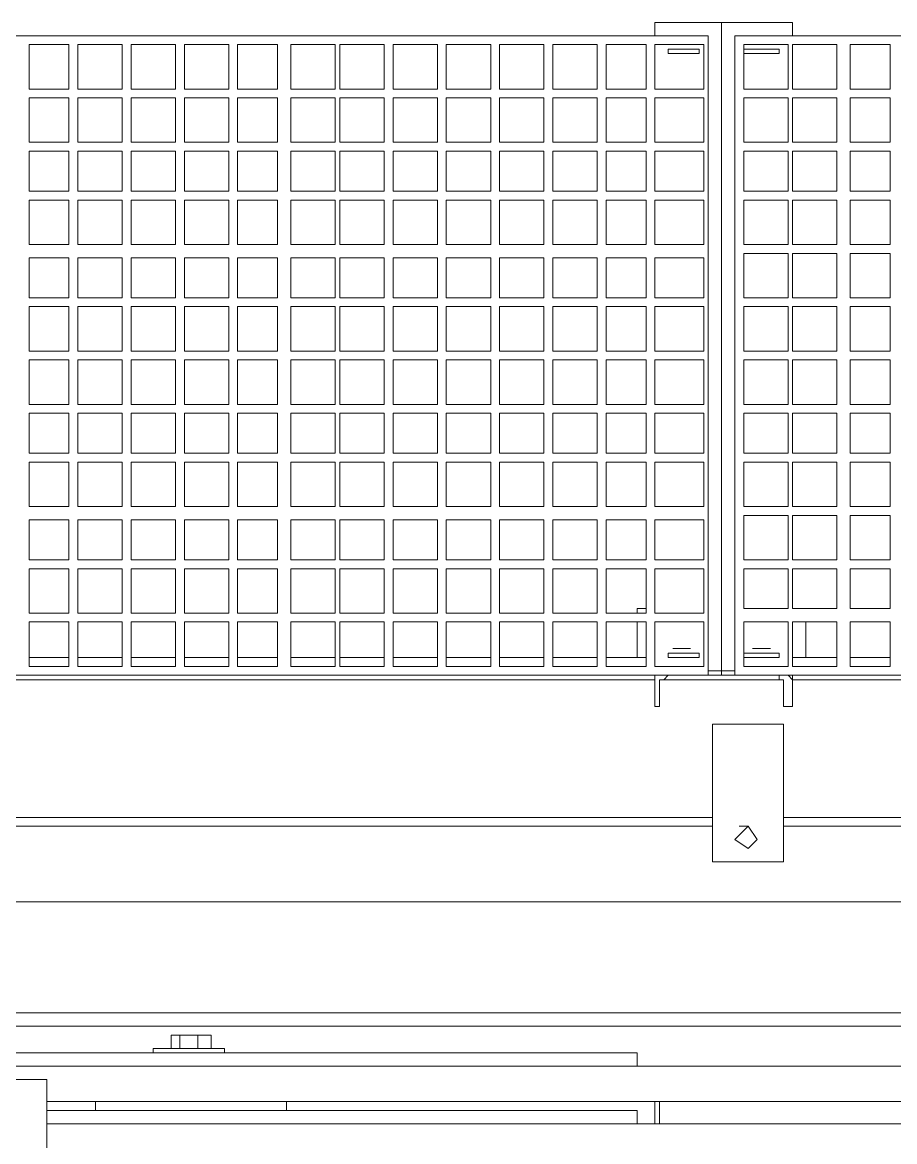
# Model space of a CAD drawing. Header units: metres. Extents: x -19121 to 152404, y -12107 to 46241.
# Drawn here: x 4011.9 to 4075.2, y 650.3 to 731.5 of the extents above; entities that cross this region are included whole.
import ezdxf

# ---------------------------------------------------------------- set-up
doc = ezdxf.new("R2010")
doc.units = ezdxf.units.M
doc.header["$LTSCALE"] = 50
doc.header["$MEASUREMENT"] = 0
doc.layers.get('0').update_dxf_attribs({"color": 9, "lineweight": 9})
doc.layers.add('32-ekipman', color=9, linetype='Continuous', lineweight=9)

# ---------------------------------------------------------------- blocks, each defined once
blk = doc.blocks.new('h')
for points in [[(181809.601, -16330.194), (181809.601, -16285.413)], [(181809.601, -16329.55), (181686.856, -16329.55)], [(181765.142, -16329.55), (181765.142, -16331.161)], [(181765.465, -16329.55), (181765.465, -16331.161)], [(181766.753, -16329.55), (181766.753, -16330.517)], [(181800.903, -16330.517), (181766.753, -16330.517)], [(181792.204, -16330.517), (181792.204, -16331.161)], [(181806.058, -16330.517), (181799.292, -16330.517)], [(181809.601, -16330.517), (181806.058, -16330.517)], [(181806.058, -16330.517), (181806.058, -16331.161)], [(181809.601, -16332.772), (181809.601, -16330.194)], [(181809.601, -16331.161), (181692.655, -16331.161)], [(181806.058, -16331.161), (181792.204, -16331.161)], [(181797.359, -16331.161), (181797.359, -16331.161)], [(181800.903, -16331.161), (181800.903, -16331.161)], [(181809.601, -16332.772), (181855.671, -16332.772)], [(181901.097, -16333.738), (181686.856, -16333.738)], [(181766.753, -16333.738), (181766.753, -16334.705)], [(181831.509, -16334.705), (181766.753, -16334.705)], [(181796.715, -16335.027), (181796.715, -16334.705)], [(181796.715, -16335.027), (181801.869, -16335.027)], [(181800.581, -16335.027), (181797.681, -16335.027)], [(181797.681, -16335.027), (181797.681, -16335.993)], [(181798.003, -16335.027), (181800.259, -16335.027)], [(181798.648, -16335.027), (181798.648, -16335.993)], [(181799.936, -16335.027), (181799.936, -16335.993)], [(181800.581, -16335.027), (181800.581, -16335.993)], [(181801.869, -16335.027), (181801.869, -16334.705)], [(181797.681, -16335.993), (181798.003, -16335.993)], [(181798.648, -16335.993), (181797.681, -16335.993)], [(181800.259, -16335.993), (181798.003, -16335.993)], [(181799.936, -16335.993), (181798.648, -16335.993)], [(181800.581, -16335.993), (181799.936, -16335.993)], [(181800.581, -16335.993), (181800.259, -16335.993)], [(181892.72, -16336.638), (181698.776, -16336.638)], [(181892.72, -16337.604), (181698.776, -16337.604)], [(181693.944, -16345.658), (181894.009, -16345.658)], [(181761.276, -16348.558), (181756.122, -16348.558)], [(181756.122, -16348.558), (181756.122, -16358.545)], [(181761.276, -16358.545), (181761.276, -16348.558)], [(181759.666, -16350.169), (181758.699, -16349.524), (181758.055, -16350.169), (181758.699, -16351.135), (181759.666, -16350.169)], [(181693.944, -16351.135), (181756.122, -16351.135)], [(181758.699, -16351.135), (181759.343, -16351.135)], [(181761.276, -16351.135), (181846.651, -16351.135)], [(181686.534, -16351.78), (181756.122, -16351.78)], [(181761.276, -16351.78), (181846.651, -16351.78)], [(181756.122, -16358.545), (181761.276, -16358.545)], [(181755.477, -16359.834), (181756.122, -16359.834)], [(181755.477, -16362.089), (181755.477, -16359.834)], [(181756.122, -16361.767), (181756.122, -16359.834)], [(181765.142, -16359.834), (181765.465, -16359.834)], [(181765.142, -16361.767), (181765.142, -16359.834)], [(181765.465, -16362.089), (181765.465, -16359.834)], [(181759.666, -16362.089), (181694.266, -16362.089)], [(181755.477, -16361.767), (181698.132, -16361.767)], [(181755.477, -16361.767), (181755.8, -16362.089)], [(181764.82, -16361.767), (181756.122, -16361.767)], [(181756.122, -16361.767), (181756.122, -16361.767), (181756.444, -16361.767), (181756.444, -16362.089), (181756.766, -16362.089)], [(181760.632, -16362.089), (181756.766, -16362.089)], [(181759.666, -16408.481), (181759.666, -16362.089)], [(181760.632, -16362.089), (181764.498, -16362.089)], [(181760.632, -16409.447), (181760.632, -16362.089)], [(181760.632, -16409.447), (181760.632, -16362.089)], [(181823.455, -16362.089), (181761.599, -16362.089)], [(181761.599, -16362.089), (181761.599, -16408.481)], [(181765.142, -16361.767), (181765.142, -16361.767), (181764.82, -16361.767), (181764.498, -16362.089)], [(181818.944, -16361.767), (181765.465, -16361.767)], [(181765.465, -16361.767), (181765.465, -16362.089)], [(181751.289, -16362.733), (181748.39, -16362.733)], [(181748.39, -16362.733), (181748.39, -16365.955)], [(181751.289, -16365.955), (181751.289, -16362.733)], [(181755.477, -16362.733), (181752.256, -16362.733)], [(181752.256, -16362.733), (181752.256, -16365.955)], [(181755.477, -16365.955), (181755.477, -16362.733)], [(181759.021, -16362.733), (181755.8, -16362.733)], [(181755.8, -16362.733), (181755.8, -16365.955)], [(181759.021, -16365.955), (181759.021, -16362.733)], [(181761.599, -16362.411), (181759.666, -16362.411)], [(181765.465, -16362.733), (181761.921, -16362.733)], [(181761.921, -16362.733), (181761.921, -16365.955)], [(181765.465, -16365.955), (181765.465, -16362.733)], [(181769.008, -16362.733), (181766.109, -16362.733)], [(181766.109, -16362.733), (181766.109, -16365.955)], [(181769.008, -16365.955), (181769.008, -16362.733)], [(181772.874, -16362.733), (181769.653, -16362.733)], [(181769.653, -16362.733), (181769.653, -16365.955)], [(181772.874, -16365.955), (181772.874, -16362.733)], [(181776.74, -16362.733), (181773.519, -16362.733)], [(181773.519, -16362.733), (181773.519, -16365.955)], [(181776.74, -16365.955), (181776.74, -16362.733)], [(181780.606, -16362.733), (181777.385, -16362.733)], [(181777.385, -16362.733), (181777.385, -16365.955)], [(181780.606, -16365.955), (181780.606, -16362.733)], [(181784.472, -16362.733), (181781.251, -16362.733)], [(181781.251, -16362.733), (181781.251, -16365.955)], [(181784.472, -16365.955), (181784.472, -16362.733)], [(181788.338, -16362.733), (181785.117, -16362.733)], [(181785.117, -16362.733), (181785.117, -16365.955)], [(181788.338, -16365.955), (181788.338, -16362.733)], [(181791.882, -16362.733), (181788.661, -16362.733)], [(181788.661, -16362.733), (181788.661, -16365.955)], [(181791.882, -16365.955), (181791.882, -16362.733)], [(181795.748, -16362.733), (181792.849, -16362.733)], [(181792.849, -16362.733), (181792.849, -16365.955)], [(181795.748, -16365.955), (181795.748, -16362.733)], [(181799.614, -16362.733), (181796.393, -16362.733)], [(181796.393, -16362.733), (181796.393, -16365.955)], [(181799.614, -16365.955), (181799.614, -16362.733)], [(181803.48, -16362.733), (181800.259, -16362.733)], [(181800.259, -16362.733), (181800.259, -16365.955)], [(181803.48, -16365.955), (181803.48, -16362.733)], [(181807.346, -16362.733), (181804.125, -16362.733)], [(181804.125, -16362.733), (181804.125, -16365.955)], [(181807.346, -16365.955), (181807.346, -16362.733)], [(181810.89, -16362.733), (181807.991, -16362.733)], [(181807.991, -16362.733), (181807.991, -16365.955)], [(181810.89, -16365.955), (181810.89, -16362.733)], [(181751.289, -16363.378), (181748.39, -16363.378)], [(181755.477, -16363.378), (181752.256, -16363.378)], [(181754.511, -16365.955), (181754.511, -16363.378)], [(181759.021, -16363.378), (181756.444, -16363.378)], [(181756.444, -16363.7), (181756.444, -16363.378)], [(181759.021, -16363.7), (181756.444, -16363.7)], [(181758.377, -16363.378), (181757.088, -16363.378)], [(181759.021, -16363.7), (181759.021, -16363.378)], [(181762.243, -16363.378), (181764.498, -16363.378)], [(181762.243, -16363.378), (181762.243, -16363.7)], [(181764.498, -16363.7), (181762.243, -16363.7)], [(181762.887, -16363.378), (181764.176, -16363.378)], [(181764.498, -16363.378), (181764.498, -16363.7)], [(181769.008, -16363.378), (181766.109, -16363.378)], [(181766.753, -16363.378), (181766.753, -16365.955)], [(181772.874, -16363.378), (181769.653, -16363.378)], [(181776.74, -16363.378), (181773.519, -16363.378)], [(181780.606, -16363.378), (181777.385, -16363.378)], [(181784.472, -16363.378), (181781.251, -16363.378)], [(181788.338, -16363.378), (181785.117, -16363.378)], [(181791.882, -16363.378), (181788.661, -16363.378)], [(181795.748, -16363.378), (181792.849, -16363.378)], [(181799.614, -16363.378), (181796.393, -16363.378)], [(181803.48, -16363.378), (181800.259, -16363.378)], [(181807.346, -16363.378), (181804.125, -16363.378)], [(181810.89, -16363.378), (181807.991, -16363.378)], [(181757.088, -16364.022), (181758.377, -16364.022)], [(181764.176, -16364.022), (181762.887, -16364.022)], [(181748.39, -16365.955), (181751.289, -16365.955)], [(181752.256, -16365.955), (181755.477, -16365.955)], [(181755.8, -16365.955), (181759.021, -16365.955)], [(181761.921, -16365.955), (181765.465, -16365.955)], [(181766.109, -16365.955), (181769.008, -16365.955)], [(181769.653, -16365.955), (181772.874, -16365.955)], [(181773.519, -16365.955), (181776.74, -16365.955)], [(181777.385, -16365.955), (181780.606, -16365.955)], [(181781.251, -16365.955), (181784.472, -16365.955)], [(181785.117, -16365.955), (181788.338, -16365.955)], [(181788.661, -16365.955), (181791.882, -16365.955)], [(181792.849, -16365.955), (181795.748, -16365.955)], [(181796.393, -16365.955), (181799.614, -16365.955)], [(181800.259, -16365.955), (181803.48, -16365.955)], [(181804.125, -16365.955), (181807.346, -16365.955)], [(181807.991, -16365.955), (181810.89, -16365.955)], [(181751.289, -16366.921), (181748.39, -16366.921)], [(181748.39, -16366.921), (181748.39, -16369.821)], [(181751.289, -16369.821), (181751.289, -16366.921)], [(181755.477, -16366.921), (181752.256, -16366.921)], [(181752.256, -16366.921), (181752.256, -16369.821)], [(181755.477, -16366.921), (181754.511, -16366.921)], [(181755.477, -16369.821), (181755.477, -16366.921)], [(181759.021, -16366.921), (181755.8, -16366.921)], [(181755.8, -16366.921), (181755.8, -16369.821)], [(181759.021, -16369.821), (181759.021, -16366.921)], [(181765.465, -16366.599), (181761.921, -16366.599)], [(181761.921, -16366.599), (181761.921, -16369.821)], [(181765.465, -16369.821), (181765.465, -16366.599)], [(181769.008, -16366.599), (181766.109, -16366.599)], [(181766.109, -16366.599), (181766.109, -16369.821)], [(181766.753, -16366.921), (181766.109, -16366.921)], [(181766.753, -16366.599), (181766.753, -16366.921)], [(181769.008, -16369.821), (181769.008, -16366.599)], [(181772.874, -16366.599), (181769.653, -16366.599)], [(181769.653, -16366.599), (181769.653, -16369.821)], [(181772.874, -16369.821), (181772.874, -16366.599)], [(181776.74, -16366.599), (181773.519, -16366.599)], [(181773.519, -16366.599), (181773.519, -16369.821)], [(181776.74, -16369.821), (181776.74, -16366.599)], [(181780.606, -16366.599), (181777.385, -16366.599)], [(181777.385, -16366.599), (181777.385, -16369.821)], [(181780.606, -16369.821), (181780.606, -16366.599)], [(181784.472, -16366.599), (181781.251, -16366.599)], [(181781.251, -16366.599), (181781.251, -16369.821)], [(181784.472, -16369.821), (181784.472, -16366.599)], [(181788.338, -16366.599), (181785.117, -16366.599)], [(181785.117, -16366.599), (181785.117, -16369.821)], [(181788.338, -16369.821), (181788.338, -16366.599)], [(181791.882, -16366.599), (181788.661, -16366.599)], [(181788.661, -16366.599), (181788.661, -16369.821)], [(181791.882, -16369.821), (181791.882, -16366.599)], [(181795.748, -16366.599), (181792.849, -16366.599)], [(181792.849, -16366.599), (181792.849, -16369.821)], [(181795.748, -16369.821), (181795.748, -16366.599)], [(181799.614, -16366.599), (181796.393, -16366.599)], [(181796.393, -16366.599), (181796.393, -16369.821)], [(181799.614, -16369.821), (181799.614, -16366.599)], [(181803.48, -16366.599), (181800.259, -16366.599)], [(181800.259, -16366.599), (181800.259, -16369.821)], [(181803.48, -16369.821), (181803.48, -16366.599)], [(181807.346, -16366.599), (181804.125, -16366.599)], [(181804.125, -16366.599), (181804.125, -16369.821)], [(181807.346, -16369.821), (181807.346, -16366.599)], [(181810.89, -16366.599), (181807.991, -16366.599)], [(181807.991, -16366.599), (181807.991, -16369.821)], [(181810.89, -16369.821), (181810.89, -16366.599)], [(181748.39, -16369.821), (181751.289, -16369.821)], [(181752.256, -16369.821), (181755.477, -16369.821)], [(181755.8, -16369.821), (181759.021, -16369.821)], [(181761.921, -16369.821), (181765.465, -16369.821)], [(181766.109, -16369.821), (181769.008, -16369.821)], [(181769.653, -16369.821), (181772.874, -16369.821)], [(181773.519, -16369.821), (181776.74, -16369.821)], [(181777.385, -16369.821), (181780.606, -16369.821)], [(181781.251, -16369.821), (181784.472, -16369.821)], [(181785.117, -16369.821), (181788.338, -16369.821)], [(181788.661, -16369.821), (181791.882, -16369.821)], [(181792.849, -16369.821), (181795.748, -16369.821)], [(181796.393, -16369.821), (181799.614, -16369.821)], [(181800.259, -16369.821), (181803.48, -16369.821)], [(181804.125, -16369.821), (181807.346, -16369.821)], [(181807.991, -16369.821), (181810.89, -16369.821)], [(181751.289, -16370.465), (181748.39, -16370.465)], [(181748.39, -16370.465), (181748.39, -16373.687)], [(181751.289, -16373.687), (181751.289, -16370.465)], [(181755.477, -16370.465), (181752.256, -16370.465)], [(181752.256, -16370.465), (181752.256, -16373.687)], [(181755.477, -16373.687), (181755.477, -16370.465)], [(181759.021, -16370.465), (181755.8, -16370.465)], [(181755.8, -16370.465), (181755.8, -16373.687)], [(181759.021, -16373.687), (181759.021, -16370.465)], [(181765.465, -16370.465), (181761.921, -16370.465)], [(181761.921, -16370.465), (181761.921, -16373.365)], [(181765.465, -16373.365), (181765.465, -16370.465)], [(181769.008, -16370.465), (181766.109, -16370.465)], [(181766.109, -16370.465), (181766.109, -16373.365)], [(181769.008, -16373.365), (181769.008, -16370.465)], [(181772.874, -16370.465), (181769.653, -16370.465)], [(181769.653, -16370.465), (181769.653, -16373.365)], [(181772.874, -16373.365), (181772.874, -16370.465)], [(181776.74, -16370.465), (181773.519, -16370.465)], [(181773.519, -16370.465), (181773.519, -16373.365)], [(181776.74, -16373.365), (181776.74, -16370.465)], [(181780.606, -16370.465), (181777.385, -16370.465)], [(181777.385, -16370.465), (181777.385, -16373.365)], [(181780.606, -16373.365), (181780.606, -16370.465)], [(181784.472, -16370.465), (181781.251, -16370.465)], [(181781.251, -16370.465), (181781.251, -16373.365)], [(181784.472, -16373.365), (181784.472, -16370.465)], [(181788.338, -16370.465), (181785.117, -16370.465)], [(181785.117, -16370.465), (181785.117, -16373.365)], [(181788.338, -16373.365), (181788.338, -16370.465)], [(181791.882, -16370.465), (181788.661, -16370.465)], [(181788.661, -16370.465), (181788.661, -16373.365)], [(181791.882, -16373.365), (181791.882, -16370.465)], [(181795.748, -16370.465), (181792.849, -16370.465)], [(181792.849, -16370.465), (181792.849, -16373.365)], [(181795.748, -16373.365), (181795.748, -16370.465)], [(181799.614, -16370.465), (181796.393, -16370.465)], [(181796.393, -16370.465), (181796.393, -16373.365)], [(181799.614, -16373.365), (181799.614, -16370.465)], [(181803.48, -16370.465), (181800.259, -16370.465)], [(181800.259, -16370.465), (181800.259, -16373.365)], [(181803.48, -16373.365), (181803.48, -16370.465)], [(181807.346, -16370.465), (181804.125, -16370.465)], [(181804.125, -16370.465), (181804.125, -16373.365)], [(181807.346, -16373.365), (181807.346, -16370.465)], [(181810.89, -16370.465), (181807.991, -16370.465)], [(181807.991, -16370.465), (181807.991, -16373.365)], [(181810.89, -16373.365), (181810.89, -16370.465)], [(181761.921, -16373.365), (181765.465, -16373.365)], [(181766.109, -16373.365), (181769.008, -16373.365)], [(181769.653, -16373.365), (181772.874, -16373.365)], [(181773.519, -16373.365), (181776.74, -16373.365)], [(181777.385, -16373.365), (181780.606, -16373.365)], [(181781.251, -16373.365), (181784.472, -16373.365)], [(181785.117, -16373.365), (181788.338, -16373.365)], [(181788.661, -16373.365), (181791.882, -16373.365)], [(181792.849, -16373.365), (181795.748, -16373.365)], [(181796.393, -16373.365), (181799.614, -16373.365)], [(181800.259, -16373.365), (181803.48, -16373.365)], [(181804.125, -16373.365), (181807.346, -16373.365)], [(181807.991, -16373.365), (181810.89, -16373.365)], [(181748.39, -16373.687), (181751.289, -16373.687)], [(181751.289, -16374.331), (181748.39, -16374.331)], [(181748.39, -16374.331), (181748.39, -16377.553)], [(181751.289, -16377.553), (181751.289, -16374.331)], [(181752.256, -16373.687), (181755.477, -16373.687)], [(181755.477, -16374.331), (181752.256, -16374.331)], [(181752.256, -16374.331), (181752.256, -16377.553)], [(181755.477, -16377.553), (181755.477, -16374.331)], [(181755.8, -16373.687), (181759.021, -16373.687)], [(181759.021, -16374.331), (181755.8, -16374.331)], [(181755.8, -16374.331), (181755.8, -16377.553)], [(181759.021, -16377.553), (181759.021, -16374.331)], [(181765.465, -16374.331), (181761.921, -16374.331)], [(181761.921, -16374.331), (181761.921, -16377.553)], [(181765.465, -16377.553), (181765.465, -16374.331)], [(181769.008, -16374.331), (181766.109, -16374.331)], [(181766.109, -16374.331), (181766.109, -16377.553)], [(181769.008, -16377.553), (181769.008, -16374.331)], [(181772.874, -16374.331), (181769.653, -16374.331)], [(181769.653, -16374.331), (181769.653, -16377.553)], [(181772.874, -16377.553), (181772.874, -16374.331)], [(181776.74, -16374.331), (181773.519, -16374.331)], [(181773.519, -16374.331), (181773.519, -16377.553)], [(181776.74, -16377.553), (181776.74, -16374.331)], [(181780.606, -16374.331), (181777.385, -16374.331)], [(181777.385, -16374.331), (181777.385, -16377.553)], [(181780.606, -16377.553), (181780.606, -16374.331)], [(181784.472, -16374.331), (181781.251, -16374.331)], [(181781.251, -16374.331), (181781.251, -16377.553)], [(181784.472, -16377.553), (181784.472, -16374.331)], [(181788.338, -16374.331), (181785.117, -16374.331)], [(181785.117, -16374.331), (181785.117, -16377.553)], [(181788.338, -16377.553), (181788.338, -16374.331)], [(181791.882, -16374.331), (181788.661, -16374.331)], [(181788.661, -16374.331), (181788.661, -16377.553)], [(181791.882, -16377.553), (181791.882, -16374.331)], [(181795.748, -16374.331), (181792.849, -16374.331)], [(181792.849, -16374.331), (181792.849, -16377.553)], [(181795.748, -16377.553), (181795.748, -16374.331)], [(181799.614, -16374.331), (181796.393, -16374.331)], [(181796.393, -16374.331), (181796.393, -16377.553)], [(181799.614, -16377.553), (181799.614, -16374.331)], [(181803.48, -16374.331), (181800.259, -16374.331)], [(181800.259, -16374.331), (181800.259, -16377.553)], [(181803.48, -16377.553), (181803.48, -16374.331)], [(181807.346, -16374.331), (181804.125, -16374.331)], [(181804.125, -16374.331), (181804.125, -16377.553)], [(181807.346, -16377.553), (181807.346, -16374.331)], [(181810.89, -16374.331), (181807.991, -16374.331)], [(181807.991, -16374.331), (181807.991, -16377.553)], [(181810.89, -16377.553), (181810.89, -16374.331)], [(181748.39, -16377.553), (181751.289, -16377.553)], [(181752.256, -16377.553), (181755.477, -16377.553)], [(181755.8, -16377.553), (181759.021, -16377.553)], [(181761.921, -16377.553), (181765.465, -16377.553)], [(181766.109, -16377.553), (181769.008, -16377.553)], [(181769.653, -16377.553), (181772.874, -16377.553)], [(181773.519, -16377.553), (181776.74, -16377.553)], [(181777.385, -16377.553), (181780.606, -16377.553)], [(181781.251, -16377.553), (181784.472, -16377.553)], [(181785.117, -16377.553), (181788.338, -16377.553)], [(181788.661, -16377.553), (181791.882, -16377.553)], [(181792.849, -16377.553), (181795.748, -16377.553)], [(181796.393, -16377.553), (181799.614, -16377.553)], [(181800.259, -16377.553), (181803.48, -16377.553)], [(181804.125, -16377.553), (181807.346, -16377.553)], [(181807.991, -16377.553), (181810.89, -16377.553)], [(181751.289, -16378.197), (181748.39, -16378.197)], [(181748.39, -16378.197), (181748.39, -16381.097)], [(181751.289, -16381.097), (181751.289, -16378.197)], [(181755.477, -16378.197), (181752.256, -16378.197)], [(181752.256, -16378.197), (181752.256, -16381.097)], [(181755.477, -16381.097), (181755.477, -16378.197)], [(181759.021, -16378.197), (181755.8, -16378.197)], [(181755.8, -16378.197), (181755.8, -16381.097)], [(181759.021, -16381.097), (181759.021, -16378.197)], [(181765.465, -16378.197), (181761.921, -16378.197)], [(181761.921, -16378.197), (181761.921, -16381.097)], [(181765.465, -16381.097), (181765.465, -16378.197)], [(181769.008, -16378.197), (181766.109, -16378.197)], [(181766.109, -16378.197), (181766.109, -16381.097)], [(181769.008, -16381.097), (181769.008, -16378.197)], [(181772.874, -16378.197), (181769.653, -16378.197)], [(181769.653, -16378.197), (181769.653, -16381.097)], [(181772.874, -16381.097), (181772.874, -16378.197)], [(181776.74, -16378.197), (181773.519, -16378.197)], [(181773.519, -16378.197), (181773.519, -16381.097)], [(181776.74, -16381.097), (181776.74, -16378.197)], [(181780.606, -16378.197), (181777.385, -16378.197)], [(181777.385, -16378.197), (181777.385, -16381.097)], [(181780.606, -16381.097), (181780.606, -16378.197)], [(181784.472, -16378.197), (181781.251, -16378.197)], [(181781.251, -16378.197), (181781.251, -16381.097)], [(181784.472, -16381.097), (181784.472, -16378.197)], [(181788.338, -16378.197), (181785.117, -16378.197)], [(181785.117, -16378.197), (181785.117, -16381.097)], [(181788.338, -16381.097), (181788.338, -16378.197)], [(181791.882, -16378.197), (181788.661, -16378.197)], [(181788.661, -16378.197), (181788.661, -16381.097)], [(181791.882, -16381.097), (181791.882, -16378.197)], [(181795.748, -16378.197), (181792.849, -16378.197)], [(181792.849, -16378.197), (181792.849, -16381.097)], [(181795.748, -16381.097), (181795.748, -16378.197)], [(181799.614, -16378.197), (181796.393, -16378.197)], [(181796.393, -16378.197), (181796.393, -16381.097)], [(181799.614, -16381.097), (181799.614, -16378.197)], [(181803.48, -16378.197), (181800.259, -16378.197)], [(181800.259, -16378.197), (181800.259, -16381.097)], [(181803.48, -16381.097), (181803.48, -16378.197)], [(181807.346, -16378.197), (181804.125, -16378.197)], [(181804.125, -16378.197), (181804.125, -16381.097)], [(181807.346, -16381.097), (181807.346, -16378.197)], [(181810.89, -16378.197), (181807.991, -16378.197)], [(181807.991, -16378.197), (181807.991, -16381.097)], [(181810.89, -16381.097), (181810.89, -16378.197)], [(181748.39, -16381.097), (181751.289, -16381.097)], [(181752.256, -16381.097), (181755.477, -16381.097)], [(181755.8, -16381.097), (181759.021, -16381.097)], [(181761.921, -16381.097), (181765.465, -16381.097)], [(181766.109, -16381.097), (181769.008, -16381.097)], [(181769.653, -16381.097), (181772.874, -16381.097)], [(181773.519, -16381.097), (181776.74, -16381.097)], [(181777.385, -16381.097), (181780.606, -16381.097)], [(181781.251, -16381.097), (181784.472, -16381.097)], [(181785.117, -16381.097), (181788.338, -16381.097)], [(181788.661, -16381.097), (181791.882, -16381.097)], [(181792.849, -16381.097), (181795.748, -16381.097)], [(181796.393, -16381.097), (181799.614, -16381.097)], [(181800.259, -16381.097), (181803.48, -16381.097)], [(181804.125, -16381.097), (181807.346, -16381.097)], [(181807.991, -16381.097), (181810.89, -16381.097)], [(181751.289, -16381.741), (181748.39, -16381.741)], [(181748.39, -16381.741), (181748.39, -16384.963)], [(181751.289, -16384.963), (181751.289, -16381.741)], [(181755.477, -16381.741), (181752.256, -16381.741)], [(181752.256, -16381.741), (181752.256, -16384.963)], [(181755.477, -16384.963), (181755.477, -16381.741)], [(181759.021, -16381.741), (181755.8, -16381.741)], [(181755.8, -16381.741), (181755.8, -16384.963)], [(181759.021, -16384.963), (181759.021, -16381.741)], [(181765.465, -16381.741), (181761.921, -16381.741)], [(181761.921, -16381.741), (181761.921, -16384.963)], [(181765.465, -16384.963), (181765.465, -16381.741)], [(181769.008, -16381.741), (181766.109, -16381.741)], [(181766.109, -16381.741), (181766.109, -16384.963)], [(181769.008, -16384.963), (181769.008, -16381.741)], [(181772.874, -16381.741), (181769.653, -16381.741)], [(181769.653, -16381.741), (181769.653, -16384.963)], [(181772.874, -16384.963), (181772.874, -16381.741)], [(181776.74, -16381.741), (181773.519, -16381.741)], [(181773.519, -16381.741), (181773.519, -16384.963)], [(181776.74, -16384.963), (181776.74, -16381.741)], [(181780.606, -16381.741), (181777.385, -16381.741)], [(181777.385, -16381.741), (181777.385, -16384.963)], [(181780.606, -16384.963), (181780.606, -16381.741)], [(181784.472, -16381.741), (181781.251, -16381.741)], [(181781.251, -16381.741), (181781.251, -16384.963)], [(181784.472, -16384.963), (181784.472, -16381.741)], [(181788.338, -16381.741), (181785.117, -16381.741)], [(181785.117, -16381.741), (181785.117, -16384.963)], [(181788.338, -16384.963), (181788.338, -16381.741)], [(181791.882, -16381.741), (181788.661, -16381.741)], [(181788.661, -16381.741), (181788.661, -16384.963)], [(181791.882, -16384.963), (181791.882, -16381.741)], [(181795.748, -16381.741), (181792.849, -16381.741)], [(181792.849, -16381.741), (181792.849, -16384.963)], [(181795.748, -16384.963), (181795.748, -16381.741)], [(181799.614, -16381.741), (181796.393, -16381.741)], [(181796.393, -16381.741), (181796.393, -16384.963)], [(181799.614, -16384.963), (181799.614, -16381.741)], [(181803.48, -16381.741), (181800.259, -16381.741)], [(181800.259, -16381.741), (181800.259, -16384.963)], [(181803.48, -16384.963), (181803.48, -16381.741)], [(181807.346, -16381.741), (181804.125, -16381.741)], [(181804.125, -16381.741), (181804.125, -16384.963)], [(181807.346, -16384.963), (181807.346, -16381.741)], [(181810.89, -16381.741), (181807.991, -16381.741)], [(181807.991, -16381.741), (181807.991, -16384.963)], [(181810.89, -16384.963), (181810.89, -16381.741)], [(181748.39, -16384.963), (181751.289, -16384.963)], [(181751.289, -16385.607), (181748.39, -16385.607)], [(181748.39, -16385.607), (181748.39, -16388.829)], [(181751.289, -16388.829), (181751.289, -16385.607)], [(181752.256, -16384.963), (181755.477, -16384.963)], [(181755.477, -16385.607), (181752.256, -16385.607)], [(181752.256, -16385.607), (181752.256, -16388.829)], [(181755.477, -16388.829), (181755.477, -16385.607)], [(181755.8, -16384.963), (181759.021, -16384.963)], [(181759.021, -16385.607), (181755.8, -16385.607)], [(181755.8, -16385.607), (181755.8, -16388.829)], [(181759.021, -16388.829), (181759.021, -16385.607)], [(181761.921, -16384.963), (181765.465, -16384.963)], [(181765.465, -16385.607), (181761.921, -16385.607)], [(181761.921, -16385.607), (181761.921, -16388.829)], [(181765.465, -16388.829), (181765.465, -16385.607)], [(181766.109, -16384.963), (181769.008, -16384.963)], [(181769.008, -16385.607), (181766.109, -16385.607)], [(181766.109, -16385.607), (181766.109, -16388.829)], [(181769.008, -16388.829), (181769.008, -16385.607)], [(181769.653, -16384.963), (181772.874, -16384.963)], [(181772.874, -16385.607), (181769.653, -16385.607)], [(181769.653, -16385.607), (181769.653, -16388.829)], [(181772.874, -16388.829), (181772.874, -16385.607)], [(181773.519, -16384.963), (181776.74, -16384.963)], [(181776.74, -16385.607), (181773.519, -16385.607)], [(181773.519, -16385.607), (181773.519, -16388.829)], [(181776.74, -16388.829), (181776.74, -16385.607)], [(181777.385, -16384.963), (181780.606, -16384.963)], [(181780.606, -16385.607), (181777.385, -16385.607)], [(181777.385, -16385.607), (181777.385, -16388.829)], [(181780.606, -16388.829), (181780.606, -16385.607)], [(181781.251, -16384.963), (181784.472, -16384.963)], [(181784.472, -16385.607), (181781.251, -16385.607)], [(181781.251, -16385.607), (181781.251, -16388.829)], [(181784.472, -16388.829), (181784.472, -16385.607)], [(181785.117, -16384.963), (181788.338, -16384.963)], [(181788.338, -16385.607), (181785.117, -16385.607)], [(181785.117, -16385.607), (181785.117, -16388.829)], [(181788.338, -16388.829), (181788.338, -16385.607)], [(181788.661, -16384.963), (181791.882, -16384.963)], [(181791.882, -16385.607), (181788.661, -16385.607)], [(181788.661, -16385.607), (181788.661, -16388.829)], [(181791.882, -16388.829), (181791.882, -16385.607)], [(181792.849, -16384.963), (181795.748, -16384.963)], [(181795.748, -16385.607), (181792.849, -16385.607)], [(181792.849, -16385.607), (181792.849, -16388.829)], [(181795.748, -16388.829), (181795.748, -16385.607)], [(181796.393, -16384.963), (181799.614, -16384.963)], [(181799.614, -16385.607), (181796.393, -16385.607)], [(181796.393, -16385.607), (181796.393, -16388.829)], [(181799.614, -16388.829), (181799.614, -16385.607)], [(181800.259, -16384.963), (181803.48, -16384.963)], [(181803.48, -16385.607), (181800.259, -16385.607)], [(181800.259, -16385.607), (181800.259, -16388.829)], [(181803.48, -16388.829), (181803.48, -16385.607)], [(181804.125, -16384.963), (181807.346, -16384.963)], [(181807.346, -16385.607), (181804.125, -16385.607)], [(181804.125, -16385.607), (181804.125, -16388.829)], [(181807.346, -16388.829), (181807.346, -16385.607)], [(181807.991, -16384.963), (181810.89, -16384.963)], [(181810.89, -16385.607), (181807.991, -16385.607)], [(181807.991, -16385.607), (181807.991, -16388.829)], [(181810.89, -16388.829), (181810.89, -16385.607)], [(181748.39, -16388.829), (181751.289, -16388.829)], [(181752.256, -16388.829), (181755.477, -16388.829)], [(181755.8, -16388.829), (181759.021, -16388.829)], [(181761.921, -16388.829), (181765.465, -16388.829)], [(181766.109, -16388.829), (181769.008, -16388.829)], [(181769.653, -16388.829), (181772.874, -16388.829)], [(181773.519, -16388.829), (181776.74, -16388.829)], [(181777.385, -16388.829), (181780.606, -16388.829)], [(181781.251, -16388.829), (181784.472, -16388.829)], [(181785.117, -16388.829), (181788.338, -16388.829)], [(181788.661, -16388.829), (181791.882, -16388.829)], [(181792.849, -16388.829), (181795.748, -16388.829)], [(181796.393, -16388.829), (181799.614, -16388.829)], [(181800.259, -16388.829), (181803.48, -16388.829)], [(181804.125, -16388.829), (181807.346, -16388.829)], [(181807.991, -16388.829), (181810.89, -16388.829)], [(181751.289, -16389.473), (181748.39, -16389.473)], [(181748.39, -16389.473), (181748.39, -16392.695)], [(181751.289, -16392.695), (181751.289, -16389.473)], [(181755.477, -16389.473), (181752.256, -16389.473)], [(181752.256, -16389.473), (181752.256, -16392.695)], [(181755.477, -16392.695), (181755.477, -16389.473)], [(181759.021, -16389.473), (181755.8, -16389.473)], [(181755.8, -16389.473), (181755.8, -16392.695)], [(181759.021, -16392.695), (181759.021, -16389.473)], [(181765.465, -16389.473), (181761.921, -16389.473)], [(181761.921, -16389.473), (181761.921, -16392.373)], [(181765.465, -16392.373), (181765.465, -16389.473)], [(181769.008, -16389.473), (181766.109, -16389.473)], [(181766.109, -16389.473), (181766.109, -16392.373)], [(181769.008, -16392.373), (181769.008, -16389.473)], [(181772.874, -16389.473), (181769.653, -16389.473)], [(181769.653, -16389.473), (181769.653, -16392.373)], [(181772.874, -16392.373), (181772.874, -16389.473)], [(181776.74, -16389.473), (181773.519, -16389.473)], [(181773.519, -16389.473), (181773.519, -16392.373)], [(181776.74, -16392.373), (181776.74, -16389.473)], [(181780.606, -16389.473), (181777.385, -16389.473)], [(181777.385, -16389.473), (181777.385, -16392.373)], [(181780.606, -16392.373), (181780.606, -16389.473)], [(181784.472, -16389.473), (181781.251, -16389.473)], [(181781.251, -16389.473), (181781.251, -16392.373)], [(181784.472, -16392.373), (181784.472, -16389.473)], [(181788.338, -16389.473), (181785.117, -16389.473)], [(181785.117, -16389.473), (181785.117, -16392.373)], [(181788.338, -16392.373), (181788.338, -16389.473)], [(181791.882, -16389.473), (181788.661, -16389.473)], [(181788.661, -16389.473), (181788.661, -16392.373)], [(181791.882, -16392.373), (181791.882, -16389.473)], [(181795.748, -16389.473), (181792.849, -16389.473)], [(181792.849, -16389.473), (181792.849, -16392.373)], [(181795.748, -16392.373), (181795.748, -16389.473)], [(181799.614, -16389.473), (181796.393, -16389.473)], [(181796.393, -16389.473), (181796.393, -16392.373)], [(181799.614, -16392.373), (181799.614, -16389.473)], [(181803.48, -16389.473), (181800.259, -16389.473)], [(181800.259, -16389.473), (181800.259, -16392.373)], [(181803.48, -16392.373), (181803.48, -16389.473)], [(181807.346, -16389.473), (181804.125, -16389.473)], [(181804.125, -16389.473), (181804.125, -16392.373)], [(181807.346, -16392.373), (181807.346, -16389.473)], [(181810.89, -16389.473), (181807.991, -16389.473)], [(181807.991, -16389.473), (181807.991, -16392.373)], [(181810.89, -16392.373), (181810.89, -16389.473)], [(181748.39, -16392.695), (181751.289, -16392.695)], [(181752.256, -16392.695), (181755.477, -16392.695)], [(181755.8, -16392.695), (181759.021, -16392.695)], [(181761.921, -16392.373), (181765.465, -16392.373)], [(181766.109, -16392.373), (181769.008, -16392.373)], [(181769.653, -16392.373), (181772.874, -16392.373)], [(181773.519, -16392.373), (181776.74, -16392.373)], [(181777.385, -16392.373), (181780.606, -16392.373)], [(181781.251, -16392.373), (181784.472, -16392.373)], [(181785.117, -16392.373), (181788.338, -16392.373)], [(181788.661, -16392.373), (181791.882, -16392.373)], [(181792.849, -16392.373), (181795.748, -16392.373)], [(181796.393, -16392.373), (181799.614, -16392.373)], [(181800.259, -16392.373), (181803.48, -16392.373)], [(181804.125, -16392.373), (181807.346, -16392.373)], [(181807.991, -16392.373), (181810.89, -16392.373)], [(181751.289, -16393.339), (181748.39, -16393.339)], [(181748.39, -16393.339), (181748.39, -16396.561)], [(181751.289, -16396.561), (181751.289, -16393.339)], [(181755.477, -16393.339), (181752.256, -16393.339)], [(181752.256, -16393.339), (181752.256, -16396.561)], [(181755.477, -16396.561), (181755.477, -16393.339)], [(181759.021, -16393.339), (181755.8, -16393.339)], [(181755.8, -16393.339), (181755.8, -16396.561)], [(181759.021, -16396.561), (181759.021, -16393.339)], [(181765.465, -16393.339), (181761.921, -16393.339)], [(181761.921, -16393.339), (181761.921, -16396.561)], [(181765.465, -16396.561), (181765.465, -16393.339)], [(181769.008, -16393.339), (181766.109, -16393.339)], [(181766.109, -16393.339), (181766.109, -16396.561)], [(181769.008, -16396.561), (181769.008, -16393.339)], [(181772.874, -16393.339), (181769.653, -16393.339)], [(181769.653, -16393.339), (181769.653, -16396.561)], [(181772.874, -16396.561), (181772.874, -16393.339)], [(181776.74, -16393.339), (181773.519, -16393.339)], [(181773.519, -16393.339), (181773.519, -16396.561)], [(181776.74, -16396.561), (181776.74, -16393.339)], [(181780.606, -16393.339), (181777.385, -16393.339)], [(181777.385, -16393.339), (181777.385, -16396.561)], [(181780.606, -16396.561), (181780.606, -16393.339)], [(181784.472, -16393.339), (181781.251, -16393.339)], [(181781.251, -16393.339), (181781.251, -16396.561)], [(181784.472, -16396.561), (181784.472, -16393.339)], [(181788.338, -16393.339), (181785.117, -16393.339)], [(181785.117, -16393.339), (181785.117, -16396.561)], [(181788.338, -16396.561), (181788.338, -16393.339)], [(181791.882, -16393.339), (181788.661, -16393.339)], [(181788.661, -16393.339), (181788.661, -16396.561)], [(181791.882, -16396.561), (181791.882, -16393.339)], [(181795.748, -16393.339), (181792.849, -16393.339)], [(181792.849, -16393.339), (181792.849, -16396.561)], [(181795.748, -16396.561), (181795.748, -16393.339)], [(181799.614, -16393.339), (181796.393, -16393.339)], [(181796.393, -16393.339), (181796.393, -16396.561)], [(181799.614, -16396.561), (181799.614, -16393.339)], [(181803.48, -16393.339), (181800.259, -16393.339)], [(181800.259, -16393.339), (181800.259, -16396.561)], [(181803.48, -16396.561), (181803.48, -16393.339)], [(181807.346, -16393.339), (181804.125, -16393.339)], [(181804.125, -16393.339), (181804.125, -16396.561)], [(181807.346, -16396.561), (181807.346, -16393.339)], [(181810.89, -16393.339), (181807.991, -16393.339)], [(181807.991, -16393.339), (181807.991, -16396.561)], [(181810.89, -16396.561), (181810.89, -16393.339)], [(181748.39, -16396.561), (181751.289, -16396.561)], [(181752.256, -16396.561), (181755.477, -16396.561)], [(181755.8, -16396.561), (181759.021, -16396.561)], [(181761.921, -16396.561), (181765.465, -16396.561)], [(181766.109, -16396.561), (181769.008, -16396.561)], [(181769.653, -16396.561), (181772.874, -16396.561)], [(181773.519, -16396.561), (181776.74, -16396.561)], [(181777.385, -16396.561), (181780.606, -16396.561)], [(181781.251, -16396.561), (181784.472, -16396.561)], [(181785.117, -16396.561), (181788.338, -16396.561)], [(181788.661, -16396.561), (181791.882, -16396.561)], [(181792.849, -16396.561), (181795.748, -16396.561)], [(181796.393, -16396.561), (181799.614, -16396.561)], [(181800.259, -16396.561), (181803.48, -16396.561)], [(181804.125, -16396.561), (181807.346, -16396.561)], [(181807.991, -16396.561), (181810.89, -16396.561)], [(181751.289, -16397.205), (181748.39, -16397.205)], [(181748.39, -16397.205), (181748.39, -16400.105)], [(181751.289, -16400.105), (181751.289, -16397.205)], [(181755.477, -16397.205), (181752.256, -16397.205)], [(181752.256, -16397.205), (181752.256, -16400.105)], [(181755.477, -16400.105), (181755.477, -16397.205)], [(181759.021, -16397.205), (181755.8, -16397.205)], [(181755.8, -16397.205), (181755.8, -16400.105)], [(181759.021, -16400.105), (181759.021, -16397.205)], [(181765.465, -16397.205), (181761.921, -16397.205)], [(181761.921, -16397.205), (181761.921, -16400.105)], [(181765.465, -16400.105), (181765.465, -16397.205)], [(181769.008, -16397.205), (181766.109, -16397.205)], [(181766.109, -16397.205), (181766.109, -16400.105)], [(181769.008, -16400.105), (181769.008, -16397.205)], [(181772.874, -16397.205), (181769.653, -16397.205)], [(181769.653, -16397.205), (181769.653, -16400.105)], [(181772.874, -16400.105), (181772.874, -16397.205)], [(181776.74, -16397.205), (181773.519, -16397.205)], [(181773.519, -16397.205), (181773.519, -16400.105)], [(181776.74, -16400.105), (181776.74, -16397.205)], [(181780.606, -16397.205), (181777.385, -16397.205)], [(181777.385, -16397.205), (181777.385, -16400.105)], [(181780.606, -16400.105), (181780.606, -16397.205)], [(181784.472, -16397.205), (181781.251, -16397.205)], [(181781.251, -16397.205), (181781.251, -16400.105)], [(181784.472, -16400.105), (181784.472, -16397.205)], [(181788.338, -16397.205), (181785.117, -16397.205)], [(181785.117, -16397.205), (181785.117, -16400.105)], [(181788.338, -16400.105), (181788.338, -16397.205)], [(181791.882, -16397.205), (181788.661, -16397.205)], [(181788.661, -16397.205), (181788.661, -16400.105)], [(181791.882, -16400.105), (181791.882, -16397.205)], [(181795.748, -16397.205), (181792.849, -16397.205)], [(181792.849, -16397.205), (181792.849, -16400.105)], [(181795.748, -16400.105), (181795.748, -16397.205)], [(181799.614, -16397.205), (181796.393, -16397.205)], [(181796.393, -16397.205), (181796.393, -16400.105)], [(181799.614, -16400.105), (181799.614, -16397.205)], [(181803.48, -16397.205), (181800.259, -16397.205)], [(181800.259, -16397.205), (181800.259, -16400.105)], [(181803.48, -16400.105), (181803.48, -16397.205)], [(181807.346, -16397.205), (181804.125, -16397.205)], [(181804.125, -16397.205), (181804.125, -16400.105)], [(181807.346, -16400.105), (181807.346, -16397.205)], [(181810.89, -16397.205), (181807.991, -16397.205)], [(181807.991, -16397.205), (181807.991, -16400.105)], [(181810.89, -16400.105), (181810.89, -16397.205)], [(181748.39, -16400.105), (181751.289, -16400.105)], [(181752.256, -16400.105), (181755.477, -16400.105)], [(181755.8, -16400.105), (181759.021, -16400.105)], [(181761.921, -16400.105), (181765.465, -16400.105)], [(181766.109, -16400.105), (181769.008, -16400.105)], [(181769.653, -16400.105), (181772.874, -16400.105)], [(181773.519, -16400.105), (181776.74, -16400.105)], [(181777.385, -16400.105), (181780.606, -16400.105)], [(181781.251, -16400.105), (181784.472, -16400.105)], [(181785.117, -16400.105), (181788.338, -16400.105)], [(181788.661, -16400.105), (181791.882, -16400.105)], [(181792.849, -16400.105), (181795.748, -16400.105)], [(181796.393, -16400.105), (181799.614, -16400.105)], [(181800.259, -16400.105), (181803.48, -16400.105)], [(181804.125, -16400.105), (181807.346, -16400.105)], [(181807.991, -16400.105), (181810.89, -16400.105)], [(181751.289, -16400.749), (181748.39, -16400.749)], [(181748.39, -16400.749), (181748.39, -16403.971)], [(181751.289, -16403.971), (181751.289, -16400.749)], [(181755.477, -16400.749), (181752.256, -16400.749)], [(181752.256, -16400.749), (181752.256, -16403.971)], [(181755.477, -16403.971), (181755.477, -16400.749)], [(181759.021, -16400.749), (181755.8, -16400.749)], [(181755.8, -16400.749), (181755.8, -16403.971)], [(181759.021, -16403.971), (181759.021, -16400.749)], [(181765.465, -16400.749), (181761.921, -16400.749)], [(181761.921, -16400.749), (181761.921, -16403.971)], [(181765.465, -16403.971), (181765.465, -16400.749)], [(181769.008, -16400.749), (181766.109, -16400.749)], [(181766.109, -16400.749), (181766.109, -16403.971)], [(181769.008, -16403.971), (181769.008, -16400.749)], [(181772.874, -16400.749), (181769.653, -16400.749)], [(181769.653, -16400.749), (181769.653, -16403.971)], [(181772.874, -16403.971), (181772.874, -16400.749)], [(181776.74, -16400.749), (181773.519, -16400.749)], [(181773.519, -16400.749), (181773.519, -16403.971)], [(181776.74, -16403.971), (181776.74, -16400.749)], [(181780.606, -16400.749), (181777.385, -16400.749)], [(181777.385, -16400.749), (181777.385, -16403.971)], [(181780.606, -16403.971), (181780.606, -16400.749)], [(181784.472, -16400.749), (181781.251, -16400.749)], [(181781.251, -16400.749), (181781.251, -16403.971)], [(181784.472, -16403.971), (181784.472, -16400.749)], [(181788.338, -16400.749), (181785.117, -16400.749)], [(181785.117, -16400.749), (181785.117, -16403.971)], [(181788.338, -16403.971), (181788.338, -16400.749)], [(181791.882, -16400.749), (181788.661, -16400.749)], [(181788.661, -16400.749), (181788.661, -16403.971)], [(181791.882, -16403.971), (181791.882, -16400.749)], [(181795.748, -16400.749), (181792.849, -16400.749)], [(181792.849, -16400.749), (181792.849, -16403.971)], [(181795.748, -16403.971), (181795.748, -16400.749)], [(181799.614, -16400.749), (181796.393, -16400.749)], [(181796.393, -16400.749), (181796.393, -16403.971)], [(181799.614, -16403.971), (181799.614, -16400.749)], [(181803.48, -16400.749), (181800.259, -16400.749)], [(181800.259, -16400.749), (181800.259, -16403.971)], [(181803.48, -16403.971), (181803.48, -16400.749)], [(181807.346, -16400.749), (181804.125, -16400.749)], [(181804.125, -16400.749), (181804.125, -16403.971)], [(181807.346, -16403.971), (181807.346, -16400.749)], [(181810.89, -16400.749), (181807.991, -16400.749)], [(181807.991, -16400.749), (181807.991, -16403.971)], [(181810.89, -16403.971), (181810.89, -16400.749)], [(181748.39, -16403.971), (181751.289, -16403.971)], [(181752.256, -16403.971), (181755.477, -16403.971)], [(181755.8, -16403.971), (181759.021, -16403.971)], [(181761.921, -16403.971), (181765.465, -16403.971)], [(181766.109, -16403.971), (181769.008, -16403.971)], [(181769.653, -16403.971), (181772.874, -16403.971)], [(181773.519, -16403.971), (181776.74, -16403.971)], [(181777.385, -16403.971), (181780.606, -16403.971)], [(181781.251, -16403.971), (181784.472, -16403.971)], [(181785.117, -16403.971), (181788.338, -16403.971)], [(181788.661, -16403.971), (181791.882, -16403.971)], [(181792.849, -16403.971), (181795.748, -16403.971)], [(181796.393, -16403.971), (181799.614, -16403.971)], [(181800.259, -16403.971), (181803.48, -16403.971)], [(181804.125, -16403.971), (181807.346, -16403.971)], [(181807.991, -16403.971), (181810.89, -16403.971)], [(181751.289, -16404.615), (181748.39, -16404.615)], [(181748.39, -16404.615), (181748.39, -16407.837)], [(181751.289, -16407.837), (181751.289, -16404.615)], [(181755.477, -16404.615), (181752.256, -16404.615)], [(181752.256, -16404.615), (181752.256, -16407.837)], [(181755.477, -16407.837), (181755.477, -16404.615)], [(181759.021, -16404.615), (181755.8, -16404.615)], [(181755.8, -16404.615), (181755.8, -16407.837)], [(181759.021, -16407.837), (181759.021, -16404.615)], [(181765.465, -16404.615), (181761.921, -16404.615)], [(181761.921, -16404.615), (181761.921, -16407.837)], [(181765.465, -16407.837), (181765.465, -16404.615)], [(181769.008, -16404.615), (181766.109, -16404.615)], [(181766.109, -16404.615), (181766.109, -16407.837)], [(181769.008, -16407.837), (181769.008, -16404.615)], [(181772.874, -16404.615), (181769.653, -16404.615)], [(181769.653, -16404.615), (181769.653, -16407.837)], [(181772.874, -16407.837), (181772.874, -16404.615)], [(181776.74, -16404.615), (181773.519, -16404.615)], [(181773.519, -16404.615), (181773.519, -16407.837)], [(181776.74, -16407.837), (181776.74, -16404.615)], [(181780.606, -16404.615), (181777.385, -16404.615)], [(181777.385, -16404.615), (181777.385, -16407.837)], [(181780.606, -16407.837), (181780.606, -16404.615)], [(181784.472, -16404.615), (181781.251, -16404.615)], [(181781.251, -16404.615), (181781.251, -16407.837)], [(181784.472, -16407.837), (181784.472, -16404.615)], [(181788.338, -16404.615), (181785.117, -16404.615)], [(181785.117, -16404.615), (181785.117, -16407.837)], [(181788.338, -16407.837), (181788.338, -16404.615)], [(181791.882, -16404.615), (181788.661, -16404.615)], [(181788.661, -16404.615), (181788.661, -16407.837)], [(181791.882, -16407.837), (181791.882, -16404.615)], [(181795.748, -16404.615), (181792.849, -16404.615)], [(181792.849, -16404.615), (181792.849, -16407.837)], [(181795.748, -16407.837), (181795.748, -16404.615)], [(181799.614, -16404.615), (181796.393, -16404.615)], [(181796.393, -16404.615), (181796.393, -16407.837)], [(181799.614, -16407.837), (181799.614, -16404.615)], [(181803.48, -16404.615), (181800.259, -16404.615)], [(181800.259, -16404.615), (181800.259, -16407.837)], [(181803.48, -16407.837), (181803.48, -16404.615)], [(181807.346, -16404.615), (181804.125, -16404.615)], [(181804.125, -16404.615), (181804.125, -16407.837)], [(181807.346, -16407.837), (181807.346, -16404.615)], [(181810.89, -16404.615), (181807.991, -16404.615)], [(181807.991, -16404.615), (181807.991, -16407.837)], [(181810.89, -16407.837), (181810.89, -16404.615)], [(181759.021, -16407.192), (181756.444, -16407.192)], [(181756.444, -16407.514), (181756.444, -16407.192)], [(181759.021, -16407.514), (181756.444, -16407.514)], [(181758.377, -16407.192), (181757.088, -16407.192)], [(181759.021, -16407.514), (181759.021, -16407.192)], [(181762.243, -16407.192), (181764.498, -16407.192)], [(181762.243, -16407.192), (181762.243, -16407.514)], [(181764.498, -16407.514), (181762.243, -16407.514)], [(181762.887, -16407.192), (181764.176, -16407.192)], [(181764.498, -16407.192), (181764.498, -16407.514)], [(181694.266, -16408.481), (181759.666, -16408.481)], [(181748.39, -16407.837), (181751.289, -16407.837)], [(181752.256, -16407.837), (181755.477, -16407.837)], [(181755.477, -16409.447), (181755.477, -16408.481)], [(181755.8, -16407.837), (181759.021, -16407.837)], [(181757.088, -16407.837), (181758.377, -16407.837)], [(181761.599, -16408.481), (181823.455, -16408.481)], [(181761.921, -16407.837), (181765.465, -16407.837)], [(181764.176, -16407.837), (181762.887, -16407.837)], [(181765.465, -16408.481), (181765.465, -16409.447)], [(181766.109, -16407.837), (181769.008, -16407.837)], [(181769.653, -16407.837), (181772.874, -16407.837)], [(181773.519, -16407.837), (181776.74, -16407.837)], [(181777.385, -16407.837), (181780.606, -16407.837)], [(181781.251, -16407.837), (181784.472, -16407.837)], [(181785.117, -16407.837), (181788.338, -16407.837)], [(181788.661, -16407.837), (181791.882, -16407.837)], [(181792.849, -16407.837), (181795.748, -16407.837)], [(181796.393, -16407.837), (181799.614, -16407.837)], [(181800.259, -16407.837), (181803.48, -16407.837)], [(181804.125, -16407.837), (181807.346, -16407.837)], [(181807.991, -16407.837), (181810.89, -16407.837)], [(181765.465, -16409.447), (181755.477, -16409.447)]]:
    blk.add_lwpolyline(points)
blk = doc.blocks.new('2.bod.Mimari')
at = {"layer": '32-ekipman', "ltscale": 2, "rotation": 180}
blk.add_blockref('h', (185823.255, -24307.965), dxfattribs=at)

msp = doc.modelspace()

# ---------------------------------------------------------------- block references
msp.add_blockref('2.bod.Mimari', (0, 8630))

doc.saveas('drawing.dxf')
